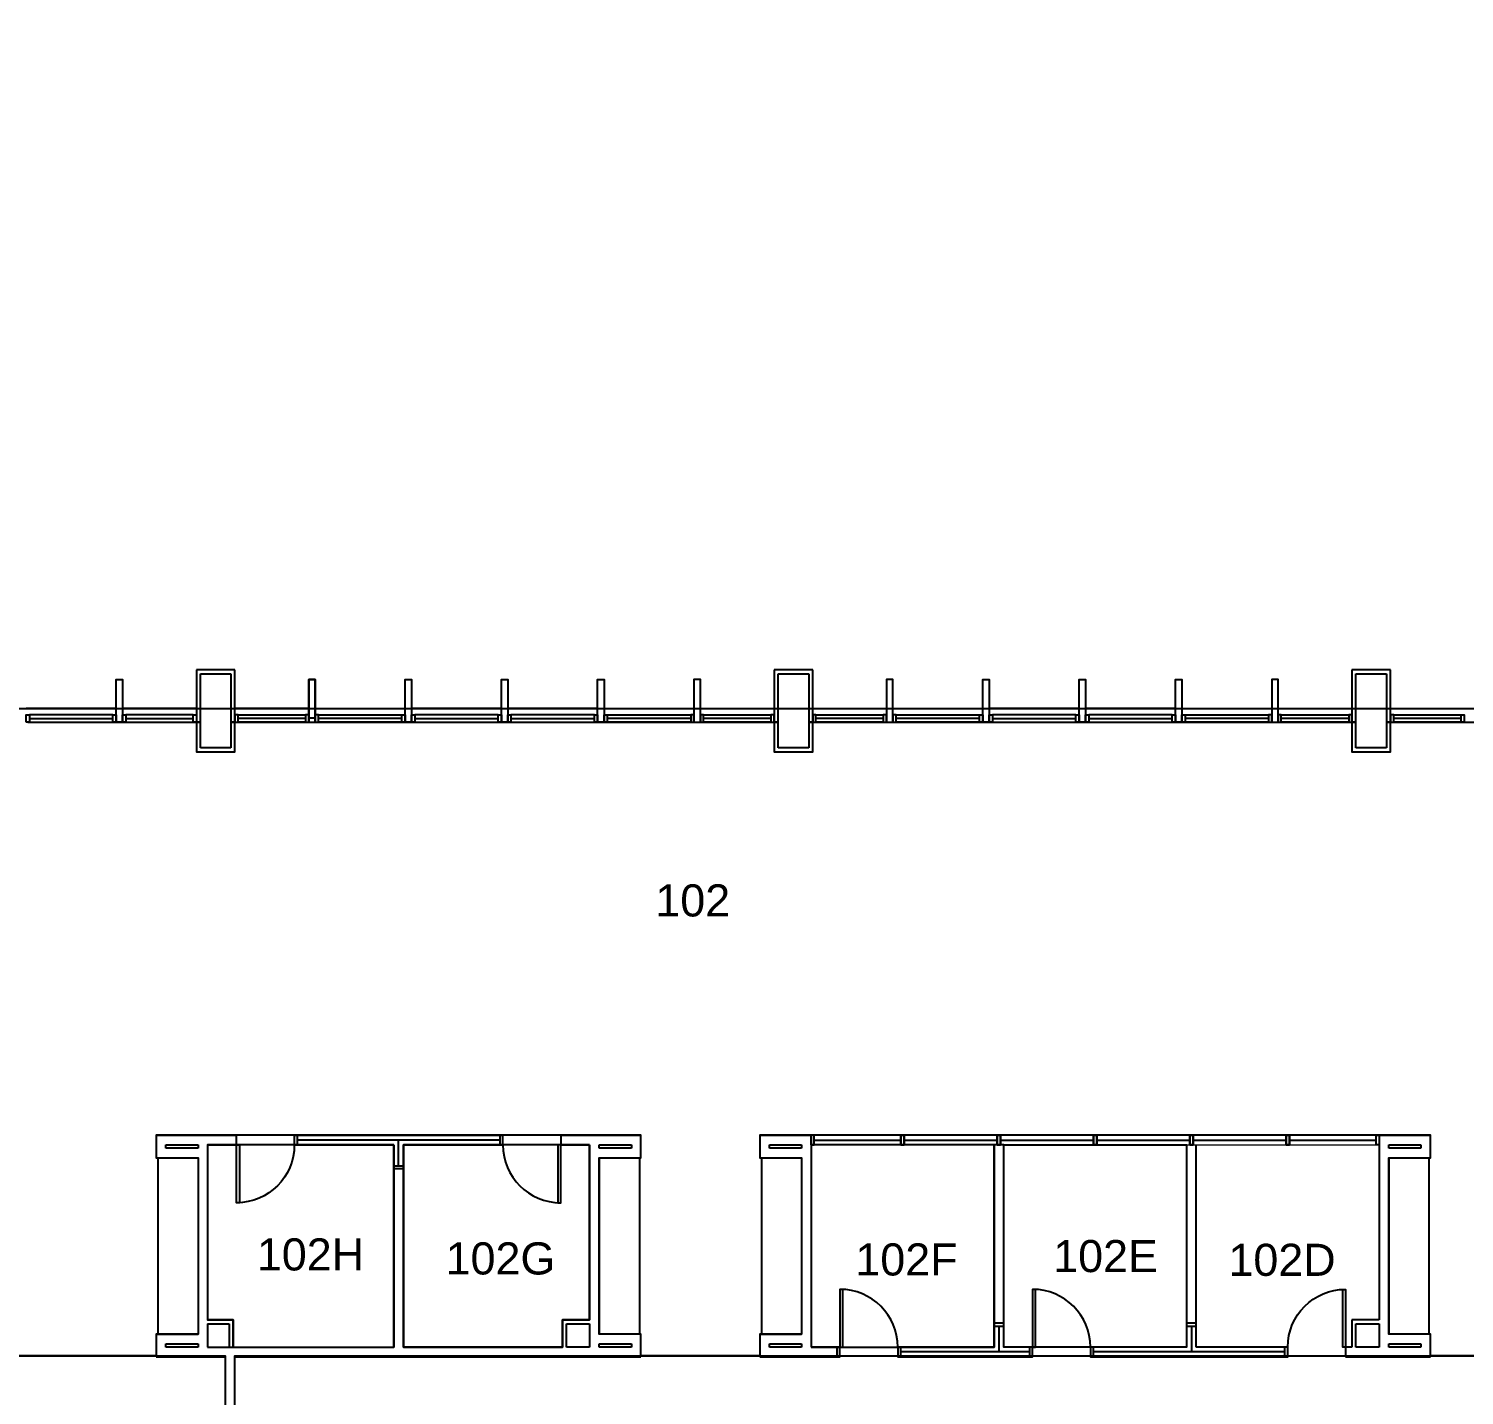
# Model space of a CAD drawing. Header units: inches. Extents: x -60 to 4824, y -1448 to 1233.
# Drawn here: x 955 to 1849, y 382 to 1233 of the extents above; entities that cross this region are included whole.
import ezdxf

# ---------------------------------------------------------------- set-up
doc = ezdxf.new("R2010")
doc.units = ezdxf.units.IN
doc.header["$LTSCALE"] = 96
doc.header["$MEASUREMENT"] = 0
doc.layers.add('A-Anno-Note', color=3, linetype='Continuous', lineweight=25)
doc.layers.add('A-FLOR-CASE', color=3, linetype='Continuous', lineweight=25)
for name, color, linetype in [('A-DOOR', 4, 'Continuous'), ('A-GLAZ', 3, 'Continuous'), ('A-WALL', 5, 'Continuous'), ('A-WALL-JAMB', 6, 'Continuous'), ('POLYGONS', 1, 'Continuous')]:
    doc.layers.add(name, color=color, linetype=linetype)
doc.styles.get("Standard").update_dxf_attribs({"font": 'arial.ttf'})

# ---------------------------------------------------------------- blocks, each defined once
blk = doc.blocks.new('*U124')
at = {"linetype": 'ByBlock', "lineweight": -2}
for p, q in [((0, 0), (0, -2.5)), ((14.5, 0), (0, 0)), ((0, -2.5), (17, -2.5))]:
    blk.add_line(p, q, dxfattribs=at)
at = {"lineweight": -2}
for p, q in [((0, 0), (0, -2.5)), ((14.5, 0), (0, 0)), ((0, -2.5), (17, -2.5))]:
    blk.add_line(p, q, dxfattribs=at)
blk = doc.blocks.new('*U125')
at = {"linetype": 'ByBlock', "lineweight": -2}
for p, q in [((19, 1.25), (3, 1.25)), ((3, -1.25), (16.5, -1.25))]:
    blk.add_line(p, q, dxfattribs=at)
at = {"lineweight": -2}
for p, q in [((19, 1.25), (3, 1.25)), ((3, -1.25), (16.5, -1.25))]:
    blk.add_line(p, q, dxfattribs=at)
blk = doc.blocks.new('*U127')
at = {"linetype": 'ByBlock', "lineweight": -2}
for p, q in [((14.33, 1.25), (-2.5, 1.25)), ((0, -1.25), (14.33, -1.25))]:
    blk.add_line(p, q, dxfattribs=at)
at = {"lineweight": -2}
for p, q in [((14.33, 1.25), (-2.5, 1.25)), ((0, -1.25), (14.33, -1.25))]:
    blk.add_line(p, q, dxfattribs=at)
blk = doc.blocks.new('*U128')
at = {"linetype": 'ByBlock', "lineweight": -2}
for p, q in [((15.75, 0), (1.25, 0)), ((-1.25, -2.5), (15.75, -2.5))]:
    blk.add_line(p, q, dxfattribs=at)
at = {"lineweight": -2}
for p, q in [((15.75, 0), (1.25, 0)), ((-1.25, -2.5), (15.75, -2.5))]:
    blk.add_line(p, q, dxfattribs=at)
blk = doc.blocks.new('*U129')
at = {"linetype": 'ByBlock', "lineweight": -2}
for p, q in [((14.5, 1.25), (-2.5, 1.25)), ((0, -1.25), (14.5, -1.25))]:
    blk.add_line(p, q, dxfattribs=at)
at = {"lineweight": -2}
for p, q in [((14.5, 1.25), (-2.5, 1.25)), ((0, -1.25), (14.5, -1.25))]:
    blk.add_line(p, q, dxfattribs=at)
blk = doc.blocks.new('*U130')
at = {"linetype": 'ByBlock', "lineweight": -2}
for p, q in [((15.75, 0), (1.25, 0)), ((-1.25, -2.5), (15.75, -2.5))]:
    blk.add_line(p, q, dxfattribs=at)
at = {"lineweight": -2}
for p, q in [((15.75, 0), (1.25, 0)), ((-1.25, -2.5), (15.75, -2.5))]:
    blk.add_line(p, q, dxfattribs=at)
blk = doc.blocks.new('*U420')
at = {"linetype": 'ByBlock', "lineweight": -2}
for p, q in [((17.25, 0), (-1.25, 0)), ((17.25, -2.5), (17.25, 0)), ((1.25, -2.5), (17.25, -2.5))]:
    blk.add_line(p, q, dxfattribs=at)
at = {"lineweight": -2}
for p, q in [((17.25, 0), (-1.25, 0)), ((17.25, -2.5), (17.25, 0)), ((1.25, -2.5), (17.25, -2.5))]:
    blk.add_line(p, q, dxfattribs=at)
blk = doc.blocks.new('*U421')
at = {"linetype": 'ByBlock', "lineweight": -2}
for p, q in [((0, 0), (0, -2.5)), ((32.5, 0), (0, 0)), ((0, -2.5), (30, -2.5))]:
    blk.add_line(p, q, dxfattribs=at)
at = {"lineweight": -2}
for p, q in [((0, 0), (0, -2.5)), ((32.5, 0), (0, 0)), ((0, -2.5), (30, -2.5))]:
    blk.add_line(p, q, dxfattribs=at)
blk = doc.blocks.new('*U422')
at = {"linetype": 'ByBlock', "lineweight": -2}
for p, q in [((17.25, 0), (1.25, 0)), ((17.25, -2.5), (17.25, 0)), ((-1.25, -2.5), (17.25, -2.5))]:
    blk.add_line(p, q, dxfattribs=at)
at = {"lineweight": -2}
for p, q in [((17.25, 0), (1.25, 0)), ((17.25, -2.5), (17.25, 0)), ((-1.25, -2.5), (17.25, -2.5))]:
    blk.add_line(p, q, dxfattribs=at)
blk = doc.blocks.new('*U423')
at = {"linetype": 'ByBlock', "lineweight": -2}
for p, q in [((0, 0), (0, -2.5)), ((30, 0), (0, 0)), ((0, -2.5), (32.5, -2.5))]:
    blk.add_line(p, q, dxfattribs=at)
at = {"lineweight": -2}
for p, q in [((0, 0), (0, -2.5)), ((30, 0), (0, 0)), ((0, -2.5), (32.5, -2.5))]:
    blk.add_line(p, q, dxfattribs=at)
blk = doc.blocks.new('*U424')
at = {"linetype": 'ByBlock', "lineweight": -2}
for p, q in [((21.5, 1.25), (-2.5, 1.25)), ((0, -1.25), (19, -1.25))]:
    blk.add_line(p, q, dxfattribs=at)
at = {"lineweight": -2}
for p, q in [((21.5, 1.25), (-2.5, 1.25)), ((0, -1.25), (19, -1.25))]:
    blk.add_line(p, q, dxfattribs=at)
blk = doc.blocks.new('*U425')
at = {"linetype": 'ByBlock', "lineweight": -2}
for p, q in [((19, 1.25), (0, 1.25)), ((-2.5, -1.25), (21.5, -1.25))]:
    blk.add_line(p, q, dxfattribs=at)
at = {"lineweight": -2}
for p, q in [((19, 1.25), (0, 1.25)), ((-2.5, -1.25), (21.5, -1.25))]:
    blk.add_line(p, q, dxfattribs=at)
blk = doc.blocks.new('*U426')
at = {"linetype": 'ByBlock', "lineweight": -2}
for p, q in [((17.25, 0), (-1.25, 0)), ((17.25, -2.5), (17.25, 0)), ((1.25, -2.5), (17.25, -2.5))]:
    blk.add_line(p, q, dxfattribs=at)
at = {"lineweight": -2}
for p, q in [((17.25, 0), (-1.25, 0)), ((17.25, -2.5), (17.25, 0)), ((1.25, -2.5), (17.25, -2.5))]:
    blk.add_line(p, q, dxfattribs=at)
blk = doc.blocks.new('*U427')
at = {"linetype": 'ByBlock', "lineweight": -2}
for p, q in [((0, 0), (0, -2.5)), ((32.5, 0), (0, 0)), ((0, -2.5), (30, -2.5))]:
    blk.add_line(p, q, dxfattribs=at)
at = {"lineweight": -2}
for p, q in [((0, 0), (0, -2.5)), ((32.5, 0), (0, 0)), ((0, -2.5), (30, -2.5))]:
    blk.add_line(p, q, dxfattribs=at)
blk = doc.blocks.new('*U428')
at = {"linetype": 'ByBlock', "lineweight": -2}
for p, q in [((17.25, 0), (1.25, 0)), ((17.25, -2.5), (17.25, 0)), ((-1.25, -2.5), (17.25, -2.5))]:
    blk.add_line(p, q, dxfattribs=at)
at = {"lineweight": -2}
for p, q in [((17.25, 0), (1.25, 0)), ((17.25, -2.5), (17.25, 0)), ((-1.25, -2.5), (17.25, -2.5))]:
    blk.add_line(p, q, dxfattribs=at)
blk = doc.blocks.new('*U429')
at = {"linetype": 'ByBlock', "lineweight": -2}
for p, q in [((0, 0), (0, -2.5)), ((30, 0), (0, 0)), ((0, -2.5), (32.5, -2.5))]:
    blk.add_line(p, q, dxfattribs=at)
at = {"lineweight": -2}
for p, q in [((0, 0), (0, -2.5)), ((30, 0), (0, 0)), ((0, -2.5), (32.5, -2.5))]:
    blk.add_line(p, q, dxfattribs=at)
blk = doc.blocks.new('*U430')
at = {"linetype": 'ByBlock', "lineweight": -2}
for p, q in [((21.5, 1.25), (-2.5, 1.25)), ((0, -1.25), (19, -1.25))]:
    blk.add_line(p, q, dxfattribs=at)
at = {"lineweight": -2}
for p, q in [((21.5, 1.25), (-2.5, 1.25)), ((0, -1.25), (19, -1.25))]:
    blk.add_line(p, q, dxfattribs=at)
blk = doc.blocks.new('*U431')
at = {"linetype": 'ByBlock', "lineweight": -2}
for p, q in [((19, 1.25), (0, 1.25)), ((-2.5, -1.25), (21.5, -1.25))]:
    blk.add_line(p, q, dxfattribs=at)
at = {"lineweight": -2}
for p, q in [((19, 1.25), (0, 1.25)), ((-2.5, -1.25), (21.5, -1.25))]:
    blk.add_line(p, q, dxfattribs=at)
blk = doc.blocks.new('*U432')
at = {"linetype": 'ByBlock', "lineweight": -2}
for p, q in [((17.25, 0), (-1.25, 0)), ((17.25, -2.5), (17.25, 0)), ((1.25, -2.5), (17.25, -2.5))]:
    blk.add_line(p, q, dxfattribs=at)
at = {"lineweight": -2}
for p, q in [((17.25, 0), (-1.25, 0)), ((17.25, -2.5), (17.25, 0)), ((1.25, -2.5), (17.25, -2.5))]:
    blk.add_line(p, q, dxfattribs=at)
blk = doc.blocks.new('*U433')
at = {"linetype": 'ByBlock', "lineweight": -2}
for p, q in [((0, 0), (0, -2.5)), ((32.5, 0), (0, 0)), ((0, -2.5), (30, -2.5))]:
    blk.add_line(p, q, dxfattribs=at)
at = {"lineweight": -2}
for p, q in [((0, 0), (0, -2.5)), ((32.5, 0), (0, 0)), ((0, -2.5), (30, -2.5))]:
    blk.add_line(p, q, dxfattribs=at)
blk = doc.blocks.new('*U434')
at = {"linetype": 'ByBlock', "lineweight": -2}
for p, q in [((17.25, 0), (1.25, 0)), ((17.25, -2.5), (17.25, 0)), ((-1.25, -2.5), (17.25, -2.5))]:
    blk.add_line(p, q, dxfattribs=at)
at = {"lineweight": -2}
for p, q in [((17.25, 0), (1.25, 0)), ((17.25, -2.5), (17.25, 0)), ((-1.25, -2.5), (17.25, -2.5))]:
    blk.add_line(p, q, dxfattribs=at)
blk = doc.blocks.new('*U435')
at = {"linetype": 'ByBlock', "lineweight": -2}
for p, q in [((0, 0), (0, -2.5)), ((30, 0), (0, 0)), ((0, -2.5), (32.5, -2.5))]:
    blk.add_line(p, q, dxfattribs=at)
at = {"lineweight": -2}
for p, q in [((0, 0), (0, -2.5)), ((30, 0), (0, 0)), ((0, -2.5), (32.5, -2.5))]:
    blk.add_line(p, q, dxfattribs=at)
blk = doc.blocks.new('*U436')
at = {"linetype": 'ByBlock', "lineweight": -2}
for p, q in [((21.5, 1.25), (-2.5, 1.25)), ((0, -1.25), (19, -1.25))]:
    blk.add_line(p, q, dxfattribs=at)
at = {"lineweight": -2}
for p, q in [((21.5, 1.25), (-2.5, 1.25)), ((0, -1.25), (19, -1.25))]:
    blk.add_line(p, q, dxfattribs=at)
blk = doc.blocks.new('*U437')
at = {"linetype": 'ByBlock', "lineweight": -2}
for p, q in [((19, 1.25), (0, 1.25)), ((-2.5, -1.25), (21.5, -1.25))]:
    blk.add_line(p, q, dxfattribs=at)
at = {"lineweight": -2}
for p, q in [((19, 1.25), (0, 1.25)), ((-2.5, -1.25), (21.5, -1.25))]:
    blk.add_line(p, q, dxfattribs=at)
blk = doc.blocks.new('*U188')
at = {"linetype": 'ByBlock', "lineweight": -2}
for p, q in [((23, 3), (3, 3)), ((47, 3), (29, 3)), ((47, -3), (47, 3)), ((83, 3), (83, -3)), ((143, 3), (83, 3)), ((167, 3), (149, 3)), ((167, -3), (167, 3)), ((203, 3), (203, -3)), ((263, 3), (203, 3)), ((326, 3), (269, 3)), ((326, -3), (326, 3)), ((362, 3), (362, -3)), ((366, 3), (362, 3)), ((383, 3), (368.5, 3)), ((409, 3), (389, 3)), ((-3, -3), (47, -3)), ((83, -3), (167, -3)), ((203, -3), (326, -3)), ((362, -3), (386, -3)), ((386, -3), (415, -3))]:
    blk.add_line(p, q, dxfattribs=at)
at = {"lineweight": -2}
for p, q in [((23, 3), (3, 3)), ((47, 3), (29, 3)), ((47, -3), (47, 3)), ((83, 3), (83, -3)), ((143, 3), (83, 3)), ((167, 3), (149, 3)), ((167, -3), (167, 3)), ((203, 3), (203, -3)), ((263, 3), (203, 3)), ((326, 3), (269, 3)), ((326, -3), (326, 3)), ((362, 3), (362, -3)), ((366, 3), (362, 3)), ((383, 3), (368.5, 3)), ((409, 3), (389, 3)), ((-3, -3), (47, -3)), ((83, -3), (167, -3)), ((203, -3), (326, -3)), ((362, -3), (386, -3)), ((386, -3), (415, -3))]:
    blk.add_line(p, q, dxfattribs=at)
blk = doc.blocks.new('*U189')
at = {"linetype": 'ByBlock', "lineweight": -2}
for p, q in [((-3, 3), (29, 3)), ((29, -3), (29, 3)), ((383, 3), (383, -3)), ((383, 3), (415, 3)), ((3, -3), (23, -3)), ((389, -3), (409, -3))]:
    blk.add_line(p, q, dxfattribs=at)
at = {"lineweight": -2}
for p, q in [((-3, 3), (29, 3)), ((29, -3), (29, 3)), ((383, 3), (383, -3)), ((383, 3), (415, 3)), ((3, -3), (23, -3)), ((389, -3), (409, -3))]:
    blk.add_line(p, q, dxfattribs=at)
blk = doc.blocks.new('*U190')
at = {"linetype": 'ByBlock', "lineweight": -2}
for p, q in [((3, 3), (129, 3)), ((3, -3), (5, -3)), ((11, -3), (121, -3)), ((127, -3), (129, -3))]:
    blk.add_line(p, q, dxfattribs=at)
at = {"lineweight": -2}
for p, q in [((3, 3), (129, 3)), ((3, -3), (5, -3)), ((11, -3), (121, -3)), ((127, -3), (129, -3))]:
    blk.add_line(p, q, dxfattribs=at)
blk = doc.blocks.new('*U191')
at = {"linetype": 'ByBlock', "lineweight": -2}
for p, q in [((0, 3), (0, -3)), ((126, 3), (0, 3)), ((0, -3), (126, -3))]:
    blk.add_line(p, q, dxfattribs=at)
at = {"lineweight": -2}
for p, q in [((0, 3), (0, -3)), ((126, 3), (0, 3)), ((0, -3), (126, -3))]:
    blk.add_line(p, q, dxfattribs=at)
blk = doc.blocks.new('*U192')
at = {"linetype": 'ByBlock', "lineweight": -2}
for p, q in [((129, 3), (3, 3)), ((3, -3), (129, -3))]:
    blk.add_line(p, q, dxfattribs=at)
at = {"lineweight": -2}
for p, q in [((129, 3), (3, 3)), ((3, -3), (129, -3))]:
    blk.add_line(p, q, dxfattribs=at)
blk = doc.blocks.new('*U193')
at = {"linetype": 'ByBlock', "lineweight": -2}
for p, q in [((5, 3), (3, 3)), ((11, 3), (121, 3)), ((129, 3), (127, 3)), ((3, -3), (112, -3)), ((114.5, -3), (129, -3))]:
    blk.add_line(p, q, dxfattribs=at)
at = {"lineweight": -2}
for p, q in [((5, 3), (3, 3)), ((11, 3), (121, 3)), ((129, 3), (127, 3)), ((3, -3), (112, -3)), ((114.5, -3), (129, -3))]:
    blk.add_line(p, q, dxfattribs=at)
blk = doc.blocks.new('*U198')
at = {"linetype": 'ByBlock', "lineweight": -2}
for p, q in [((23, 3), (3, 3)), ((29, 3), (145, 3)), ((250.17, 3), (151, 3)), ((267, 3), (252.67, 3)), ((293, 3), (273, 3)), ((-3, -3), (40, -3)), ((46, -3), (252.67, -3)), ((252.67, -3), (299, -3))]:
    blk.add_line(p, q, dxfattribs=at)
at = {"lineweight": -2}
for p, q in [((23, 3), (3, 3)), ((29, 3), (145, 3)), ((250.17, 3), (151, 3)), ((267, 3), (252.67, 3)), ((293, 3), (273, 3)), ((-3, -3), (40, -3)), ((46, -3), (252.67, -3)), ((252.67, -3), (299, -3))]:
    blk.add_line(p, q, dxfattribs=at)
blk = doc.blocks.new('*U199')
at = {"linetype": 'ByBlock', "lineweight": -2}
for p, q in [((-3, 3), (47, 3)), ((47, -3), (47, 3)), ((83, 3), (213, 3)), ((83, 3), (83, -3)), ((213, -3), (213, 3)), ((249, 3), (249, -3)), ((249, 3), (299, 3)), ((3, -3), (23, -3)), ((29, -3), (47, -3)), ((83, -3), (145, -3)), ((151, -3), (213, -3)), ((249, -3), (267, -3)), ((273, -3), (293, -3))]:
    blk.add_line(p, q, dxfattribs=at)
at = {"lineweight": -2}
for p, q in [((-3, 3), (47, 3)), ((47, -3), (47, 3)), ((83, 3), (213, 3)), ((83, 3), (83, -3)), ((213, -3), (213, 3)), ((249, 3), (249, -3)), ((249, 3), (299, 3)), ((3, -3), (23, -3)), ((29, -3), (47, -3)), ((83, -3), (145, -3)), ((151, -3), (213, -3)), ((249, -3), (267, -3)), ((273, -3), (293, -3))]:
    blk.add_line(p, q, dxfattribs=at)
blk = doc.blocks.new('*U200')
at = {"linetype": 'ByBlock', "lineweight": -2}
for p, q in [((298, 3), (3, 3)), ((298, -3), (298, 3)), ((3, -3), (298, -3))]:
    blk.add_line(p, q, dxfattribs=at)
at = {"lineweight": -2}
for p, q in [((298, 3), (3, 3)), ((298, -3), (298, 3)), ((3, -3), (298, -3))]:
    blk.add_line(p, q, dxfattribs=at)
blk = doc.blocks.new('*U201')
at = {"linetype": 'ByBlock', "lineweight": -2}
for p, q in [((129, 3), (3, 3)), ((3, -3), (129, -3))]:
    blk.add_line(p, q, dxfattribs=at)
at = {"lineweight": -2}
for p, q in [((129, 3), (3, 3)), ((3, -3), (129, -3))]:
    blk.add_line(p, q, dxfattribs=at)
blk = doc.blocks.new('*U202')
at = {"linetype": 'ByBlock', "lineweight": -2}
for p, q in [((5, 3), (3, 3)), ((11, 3), (121, 3)), ((129, 3), (127, 3)), ((3, -3), (112, -3)), ((114.5, -3), (129, -3))]:
    blk.add_line(p, q, dxfattribs=at)
at = {"lineweight": -2}
for p, q in [((5, 3), (3, 3)), ((11, 3), (121, 3)), ((129, 3), (127, 3)), ((3, -3), (112, -3)), ((114.5, -3), (129, -3))]:
    blk.add_line(p, q, dxfattribs=at)
blk = doc.blocks.new('*U203')
at = {"linetype": 'ByBlock', "lineweight": -2}
for p, q in [((3, 3), (112, 3)), ((114.5, 3), (129, 3)), ((3, -3), (5, -3)), ((11, -3), (121, -3)), ((127, -3), (129, -3))]:
    blk.add_line(p, q, dxfattribs=at)
at = {"lineweight": -2}
for p, q in [((3, 3), (112, 3)), ((114.5, 3), (129, 3)), ((3, -3), (5, -3)), ((11, -3), (121, -3)), ((127, -3), (129, -3))]:
    blk.add_line(p, q, dxfattribs=at)
blk = doc.blocks.new('*U204')
at = {"linetype": 'ByBlock', "lineweight": -2}
for p, q in [((0, 3), (0, -3)), ((0, 3), (26, 3)), ((0, -3), (0, -3)), ((6, -3), (26, -3))]:
    blk.add_line(p, q, dxfattribs=at)
at = {"lineweight": -2}
for p, q in [((0, 3), (0, -3)), ((0, 3), (26, 3)), ((0, -3), (0, -3)), ((6, -3), (26, -3))]:
    blk.add_line(p, q, dxfattribs=at)
blk = doc.blocks.new('*U205')
at = {"linetype": 'ByBlock', "lineweight": -2}
for p, q in [((0, 3), (0, -3)), ((0, 3), (0, 3)), ((26, 3), (6, 3)), ((0, -3), (26, -3))]:
    blk.add_line(p, q, dxfattribs=at)
at = {"lineweight": -2}
for p, q in [((0, 3), (0, -3)), ((0, 3), (0, 3)), ((26, 3), (6, 3)), ((0, -3), (26, -3))]:
    blk.add_line(p, q, dxfattribs=at)
blk = doc.blocks.new('*U206')
at = {"linetype": 'ByBlock', "lineweight": -2}
for p, q in [((5, 3), (3, 3)), ((-3, -3), (5, -3))]:
    blk.add_line(p, q, dxfattribs=at)
at = {"lineweight": -2}
for p, q in [((5, 3), (3, 3)), ((-3, -3), (5, -3))]:
    blk.add_line(p, q, dxfattribs=at)
blk = doc.blocks.new('*U207')
at = {"linetype": 'ByBlock', "lineweight": -2}
for p, q in [((5, 3), (3, 3)), ((3, -3), (11, -3))]:
    blk.add_line(p, q, dxfattribs=at)
at = {"lineweight": -2}
for p, q in [((5, 3), (3, 3)), ((3, -3), (11, -3))]:
    blk.add_line(p, q, dxfattribs=at)
blk = doc.blocks.new('*U208')
at = {"linetype": 'ByBlock', "lineweight": -2}
for p, q in [((0, 3), (0, -3)), ((0, 3), (26, 3)), ((0, -3), (0, -3)), ((6, -3), (26, -3))]:
    blk.add_line(p, q, dxfattribs=at)
at = {"lineweight": -2}
for p, q in [((0, 3), (0, -3)), ((0, 3), (26, 3)), ((0, -3), (0, -3)), ((6, -3), (26, -3))]:
    blk.add_line(p, q, dxfattribs=at)
blk = doc.blocks.new('*U209')
at = {"linetype": 'ByBlock', "lineweight": -2}
for p, q in [((0, 3), (0, -3)), ((0, 3), (0, 3)), ((26, 3), (6, 3)), ((0, -3), (26, -3))]:
    blk.add_line(p, q, dxfattribs=at)
at = {"lineweight": -2}
for p, q in [((0, 3), (0, -3)), ((0, 3), (0, 3)), ((26, 3), (6, 3)), ((0, -3), (26, -3))]:
    blk.add_line(p, q, dxfattribs=at)
blk = doc.blocks.new('*U210')
at = {"linetype": 'ByBlock', "lineweight": -2}
for p, q in [((5, 3), (3, 3)), ((-3, -3), (5, -3))]:
    blk.add_line(p, q, dxfattribs=at)
at = {"lineweight": -2}
for p, q in [((5, 3), (3, 3)), ((-3, -3), (5, -3))]:
    blk.add_line(p, q, dxfattribs=at)
blk = doc.blocks.new('*U211')
at = {"linetype": 'ByBlock', "lineweight": -2}
for p, q in [((5, 3), (3, 3)), ((3, -3), (11, -3))]:
    blk.add_line(p, q, dxfattribs=at)
at = {"lineweight": -2}
for p, q in [((5, 3), (3, 3)), ((3, -3), (11, -3))]:
    blk.add_line(p, q, dxfattribs=at)
blk = doc.blocks.new('*U212')
at = {"linetype": 'ByBlock', "lineweight": -2}
for p, q in [((29, 3), (3, 3)), ((3, -3), (23, -3))]:
    blk.add_line(p, q, dxfattribs=at)
at = {"lineweight": -2}
for p, q in [((29, 3), (3, 3)), ((3, -3), (23, -3))]:
    blk.add_line(p, q, dxfattribs=at)
blk = doc.blocks.new('*U213')
at = {"linetype": 'ByBlock', "lineweight": -2}
for p, q in [((23, 3), (3, 3)), ((3, -3), (29, -3))]:
    blk.add_line(p, q, dxfattribs=at)
at = {"lineweight": -2}
for p, q in [((23, 3), (3, 3)), ((3, -3), (29, -3))]:
    blk.add_line(p, q, dxfattribs=at)
blk = doc.blocks.new('*U214')
at = {"linetype": 'ByBlock', "lineweight": -2}
for p, q in [((5, 3), (3, 3)), ((-3, -3), (11, -3))]:
    blk.add_line(p, q, dxfattribs=at)
at = {"lineweight": -2}
for p, q in [((5, 3), (3, 3)), ((-3, -3), (11, -3))]:
    blk.add_line(p, q, dxfattribs=at)
blk = doc.blocks.new('*U215')
at = {"linetype": 'ByBlock', "lineweight": -2}
for p, q in [((5, 3), (3, 3)), ((-3, -3), (11, -3))]:
    blk.add_line(p, q, dxfattribs=at)
at = {"lineweight": -2}
for p, q in [((5, 3), (3, 3)), ((-3, -3), (11, -3))]:
    blk.add_line(p, q, dxfattribs=at)
blk = doc.blocks.new('*U139')
at = {"linetype": 'ByBlock', "lineweight": -2}
for p, q in [((29, 3), (3, 3)), ((3, -3), (23, -3))]:
    blk.add_line(p, q, dxfattribs=at)
at = {"lineweight": -2}
for p, q in [((29, 3), (3, 3)), ((3, -3), (23, -3))]:
    blk.add_line(p, q, dxfattribs=at)
blk = doc.blocks.new('*U140')
at = {"linetype": 'ByBlock', "lineweight": -2}
for p, q in [((23, 3), (3, 3)), ((3, -3), (29, -3))]:
    blk.add_line(p, q, dxfattribs=at)
at = {"lineweight": -2}
for p, q in [((23, 3), (3, 3)), ((3, -3), (29, -3))]:
    blk.add_line(p, q, dxfattribs=at)
blk = doc.blocks.new('*U141')
at = {"linetype": 'ByBlock', "lineweight": -2}
for p, q in [((5, 3), (3, 3)), ((-3, -3), (11, -3))]:
    blk.add_line(p, q, dxfattribs=at)
at = {"lineweight": -2}
for p, q in [((5, 3), (3, 3)), ((-3, -3), (11, -3))]:
    blk.add_line(p, q, dxfattribs=at)
blk = doc.blocks.new('*U142')
at = {"linetype": 'ByBlock', "lineweight": -2}
for p, q in [((5, 3), (3, 3)), ((-3, -3), (11, -3))]:
    blk.add_line(p, q, dxfattribs=at)
at = {"lineweight": -2}
for p, q in [((5, 3), (3, 3)), ((-3, -3), (11, -3))]:
    blk.add_line(p, q, dxfattribs=at)

msp = doc.modelspace()

# ---------------------------------------------------------------- linework, layer by layer
at = {"layer": 'A-DOOR', "linetype": 'ByBlock', "lineweight": -2}
for points in [[(1084, 538), (1085.75, 538), (1085.75, 502), (1084, 502)], [(1286, 538), (1284.25, 538), (1284.25, 502), (1286, 502)], [(1460, 412), (1461.75, 412), (1461.75, 448), (1460, 448)], [(1580, 412), (1581.75, 412), (1581.75, 448), (1580, 448)], [(1775, 412), (1773.25, 412), (1773.25, 448), (1775, 448)]]:
    msp.add_lwpolyline(points, close=True, dxfattribs=at)
at = {"layer": 'A-DOOR', "linetype": 'ByBlock', "lineweight": -2, "extrusion": (0, 0, -1)}
for centre, start, end in [((-1084, 538), 180, 270), ((-1775, 412), 0, 90)]:
    msp.add_arc(centre, 36, start, end, dxfattribs=at)
at = {"layer": 'A-DOOR', "linetype": 'ByBlock', "lineweight": -2}
for centre, start, end in [((1286, 538), 180, 270), ((1460, 412), 0, 90), ((1580, 412), 0, 90)]:
    msp.add_arc(centre, 36, start, end, dxfattribs=at)
at = {"layer": 'A-FLOR-CASE'}
for p, q in [((1035, 530), (1035, 420)), ((1335, 530), (1335, 420)), ((1411, 530), (1411, 420)), ((1827, 530), (1827, 420))]:
    msp.add_line(p, q, dxfattribs=at)
at = {"layer": 'A-GLAZ'}
for p, q in [((1009.01, 810), (953.01, 810)), ((1007.01, 806), (955.01, 806)), ((1059, 810), (1013.01, 810)), ((1057, 806), (1015.01, 806)), ((1129, 810), (1083, 810)), ((1085, 806), (1127, 806)), ((1133, 810), (1189, 810)), ((1135, 806), (1187, 806)), ((1249, 810), (1193, 810)), ((1247, 806), (1195, 806)), ((1309, 810), (1253, 810)), ((1307, 806), (1255, 806)), ((1313, 810), (1369, 810)), ((1315, 806), (1367, 806)), ((1373, 810), (1419, 810)), ((1375, 806), (1417, 806)), ((1443, 810), (1489, 810)), ((1445, 806), (1487, 806)), ((1493, 810), (1549, 810)), ((1495, 806), (1547, 806)), ((1609, 810), (1553, 810)), ((1607, 806), (1555, 806)), ((1669, 810), (1613, 810)), ((1667, 806), (1615, 806)), ((1673, 810), (1729, 810)), ((1675, 806), (1727, 806)), ((1733, 810), (1779, 810)), ((1735, 806), (1777, 806)), ((1803, 810), (1849, 810)), ((1805, 806), (1847, 806)), ((955.01, 803.75), (1007.01, 803.75)), ((955.01, 801.5), (1007.01, 801.5)), ((1015.01, 803.75), (1057, 803.75)), ((1015.01, 801.5), (1057, 801.5)), ((1127, 803.75), (1085, 803.75)), ((1127, 801.5), (1085, 801.5)), ((1187, 803.75), (1135, 803.75)), ((1187, 801.5), (1135, 801.5)), ((1195, 803.75), (1247, 803.75)), ((1195, 801.5), (1247, 801.5)), ((1255, 803.75), (1307, 803.75)), ((1255, 801.5), (1307, 801.5)), ((1367, 803.75), (1315, 803.75)), ((1367, 801.5), (1315, 801.5)), ((1417, 803.75), (1375, 803.75)), ((1417, 801.5), (1375, 801.5)), ((1487, 803.75), (1445, 803.75)), ((1487, 801.5), (1445, 801.5)), ((1547, 803.75), (1495, 803.75)), ((1547, 801.5), (1495, 801.5)), ((1555, 803.75), (1607, 803.75)), ((1555, 801.5), (1607, 801.5)), ((1615, 803.75), (1667, 803.75)), ((1615, 801.5), (1667, 801.5)), ((1727, 803.75), (1675, 803.75)), ((1727, 801.5), (1675, 801.5)), ((1777, 803.75), (1735, 803.75)), ((1777, 801.5), (1735, 801.5)), ((1847, 803.75), (1805, 803.75)), ((1847, 801.5), (1805, 801.5)), ((1248, 541), (1122, 541)), ((1185, 525), (1185, 541)), ((1559, 425), (1559, 409)), ((1679, 425), (1679, 409)), ((1578, 409), (1498, 409)), ((1737, 409), (1618, 409))]:
    msp.add_line(p, q, dxfattribs=at)
at = {"layer": 'A-GLAZ', "linetype": 'ByBlock', "lineweight": 18}
for p, q in [((1442, 544), (1500, 544)), ((1442, 538), (1500, 538)), ((1498, 544), (1560, 544)), ((1498, 538), (1560, 538)), ((1558, 544), (1620, 544)), ((1558, 538), (1620, 538)), ((1618, 544), (1680, 544)), ((1618, 538), (1680, 538)), ((1678, 544), (1740, 544)), ((1678, 538), (1740, 538)), ((1738, 544), (1796, 544)), ((1738, 538), (1796, 538))]:
    msp.add_line(p, q, dxfattribs=at)
at = {"layer": 'A-GLAZ', "linetype": 'ByBlock', "lineweight": -2}
for p, q in [((1444, 541), (1498, 541)), ((1500, 541), (1558, 541)), ((1560, 541), (1618, 541)), ((1620, 541), (1678, 541)), ((1680, 541), (1738, 541)), ((1740, 541), (1794, 541))]:
    msp.add_line(p, q, dxfattribs=at)
at = {"layer": 'A-WALL-JAMB'}
for points in [[(1013.01, 801.5), (1009.01, 801.5), (1009.01, 828), (1013.01, 828)], [(1133, 804), (1129, 804), (1129, 828), (1133, 828)], [(1129, 801.5), (1133, 801.5), (1133, 828), (1129, 828)], [(1193, 801.5), (1189, 801.5), (1189, 828), (1193, 828)], [(1253, 801.5), (1249, 801.5), (1249, 828), (1253, 828)], [(1313, 801.5), (1309, 801.5), (1309, 828), (1313, 828)], [(1369, 801.5), (1373, 801.5), (1373, 828), (1369, 828)], [(1489, 801.5), (1493, 801.5), (1493, 828), (1489, 828)], [(1553, 801.5), (1549, 801.5), (1549, 828), (1553, 828)], [(1613, 801.5), (1609, 801.5), (1609, 828), (1613, 828)], [(1673, 801.5), (1669, 801.5), (1669, 828), (1673, 828)], [(1729, 801.5), (1733, 801.5), (1733, 828), (1729, 828)], [(953.01, 801.5), (953.01, 806), (955.01, 806), (955.01, 801.5)], [(1007.01, 801.5), (1007.01, 806), (1009.01, 806), (1009.01, 801.5)], [(1013.01, 801.5), (1013.01, 806), (1015.01, 806), (1015.01, 801.5)], [(1057, 801.5), (1057, 806), (1059, 806), (1059, 801.5)], [(1085, 801.5), (1085, 806), (1083, 806), (1083, 801.5)], [(1129, 801.5), (1129, 806), (1127, 806), (1127, 801.5)], [(1135, 801.5), (1135, 806), (1133, 806), (1133, 801.5)], [(1187, 801.5), (1187, 806), (1189, 806), (1189, 801.5)], [(1193, 801.5), (1193, 806), (1195, 806), (1195, 801.5)], [(1247, 801.5), (1247, 806), (1249, 806), (1249, 801.5)], [(1253, 801.5), (1253, 806), (1255, 806), (1255, 801.5)], [(1307, 801.5), (1307, 806), (1309, 806), (1309, 801.5)], [(1313, 801.5), (1313, 806), (1315, 806), (1315, 801.5)], [(1369, 801.5), (1369, 806), (1367, 806), (1367, 801.5)], [(1375, 801.5), (1375, 806), (1373, 806), (1373, 801.5)], [(1419, 801.5), (1419, 806), (1417, 806), (1417, 801.5)], [(1445, 801.5), (1445, 806), (1443, 806), (1443, 801.5)], [(1489, 801.5), (1489, 806), (1487, 806), (1487, 801.5)], [(1495, 801.5), (1495, 806), (1493, 806), (1493, 801.5)], [(1547, 801.5), (1547, 806), (1549, 806), (1549, 801.5)], [(1553, 801.5), (1553, 806), (1555, 806), (1555, 801.5)], [(1607, 801.5), (1607, 806), (1609, 806), (1609, 801.5)], [(1613, 801.5), (1613, 806), (1615, 806), (1615, 801.5)], [(1667, 801.5), (1667, 806), (1669, 806), (1669, 801.5)], [(1673, 801.5), (1673, 806), (1675, 806), (1675, 801.5)], [(1729, 801.5), (1729, 806), (1727, 806), (1727, 801.5)], [(1735, 801.5), (1735, 806), (1733, 806), (1733, 801.5)], [(1779, 801.5), (1779, 806), (1777, 806), (1777, 801.5)], [(1805, 801.5), (1805, 806), (1803, 806), (1803, 801.5)], [(1847, 801.5), (1847, 806), (1849, 806), (1849, 801.5)], [(1120, 544), (1120, 538), (1122, 538), (1122, 544)], [(1248, 544), (1248, 538), (1250, 538), (1250, 544)], [(1182, 525), (1188, 525), (1188, 523), (1182, 523)], [(1556, 425), (1562, 425), (1562, 427), (1556, 427)], [(1676, 425), (1682, 425), (1682, 427), (1676, 427)], [(1457.98, 412), (1457.98, 406), (1459.98, 406), (1459.98, 412)], [(1496, 412), (1496, 406), (1498, 406), (1498, 412)], [(1578, 412), (1578, 406), (1580, 406), (1580, 412)], [(1616, 412), (1616, 406), (1618, 406), (1618, 412)], [(1737, 412), (1737, 406), (1739, 406), (1739, 412)]]:
    msp.add_lwpolyline(points, close=True, dxfattribs=at)
at = {"layer": 'A-WALL-JAMB', "linetype": 'ByBlock', "lineweight": -2}
for points in [[(1444, 544), (1442, 544), (1442, 538), (1444, 538)], [(1500, 544), (1498, 544), (1498, 538), (1500, 538)], [(1498, 544), (1500, 544), (1500, 538), (1498, 538)], [(1558, 544), (1560, 544), (1560, 538), (1558, 538)], [(1560, 544), (1558, 544), (1558, 538), (1560, 538)], [(1618, 544), (1620, 544), (1620, 538), (1618, 538)], [(1620, 544), (1618, 544), (1618, 538), (1620, 538)], [(1678, 544), (1680, 544), (1680, 538), (1678, 538)], [(1680, 544), (1678, 544), (1678, 538), (1680, 538)], [(1738, 544), (1740, 544), (1740, 538), (1738, 538)], [(1740, 544), (1738, 544), (1738, 538), (1740, 538)], [(1794, 544), (1796, 544), (1796, 538), (1794, 538)]]:
    msp.add_lwpolyline(points, close=True, dxfattribs=at)
at = {"layer": 'POLYGONS'}
msp.add_lwpolyline([(742, 810), (2060, 810), (2060, 886), (2035.5, 886), (2035.5, 1233.5), (2234.25, 1233.5), (2234.25, 1209), (2290, 1209), (2290, 810), (3608, 810)], dxfattribs=at)
at = {"layer": 'POLYGONS', "elevation": 0}
for points in [[(954, 801.5), (1059, 801.5), (1059, 783), (1083, 783), (1083, 801.5), (1419, 801.5), (1419, 783), (1443, 783), (1443, 801.5), (1779, 801.5), (1779, 783), (1803, 783), (1803, 801.5), (1968, 801.5)], [(1968, 406.51), (1828, 406.51), (1828, 420), (1802, 420), (1802, 530), (1828, 530), (1828, 544), (1410, 544), (1410, 530), (1436, 530), (1436, 420), (1410, 420), (1410, 406.51), (1336, 406.51), (1336, 420), (1310, 420), (1310, 530), (1336, 530), (1336, 544), (1286, 544), (1034, 544), (1034, 530), (1060, 530), (1060, 420), (1034, 420), (1034, 406.51), (876, 406.51)]]:
    msp.add_lwpolyline(points, dxfattribs=at)
for points in [[(1182, 538), (1066, 538), (1066, 429), (1082, 429), (1082, 412), (1182, 412)], [(1304, 538), (1188, 538), (1188, 412), (1287.17, 412), (1287.17, 429), (1304, 429)], [(1442, 412), (1556, 412), (1556, 538), (1442, 538)], [(1562, 538), (1676, 538), (1676, 412), (1562, 412)], [(1968, 168.01), (1654, 168.01), (1654, 6), (1441.83, 6), (1441.83, 25.86), (1420.17, 25.86), (1420.17, 6), (1079.84, 6), (1079.84, 25.6), (1062.47, 25.6), (1062.47, 6), (933, 6), (933, 111.02), (876, 111.02), (876, 406.51), (1035, 406.51), (1077, 406.51), (1077, 111), (1083, 111), (1083, 406.51), (1968, 406.51)]]:
    msp.add_lwpolyline(points, close=True, dxfattribs=at)

# ---------------------------------------------------------------- block references
at = {"layer": 'A-WALL'}
for name, p, rotation in [('*U421', (1059, 801.5), 90), ('*U425', (1080.5, 832.75), 180.0000000003453), ('*U423', (1080.5, 801.5), 90), ('*U427', (1419, 801.5), 90), ('*U431', (1440.5, 832.75), 180.0000000003453), ('*U429', (1440.5, 801.5), 90), ('*U433', (1779, 801.5), 90), ('*U437', (1800.5, 832.75), 180.0000000003453), ('*U435', (1800.5, 801.5), 90), ('*U420', (1059, 784.25), 90), ('*U422', (1080.5, 784.25), 90), ('*U426', (1419, 784.25), 90), ('*U428', (1440.5, 784.25), 90), ('*U432', (1779, 784.25), 90), ('*U434', (1800.5, 784.25), 90), ('*U424', (1080.5, 784.25), 180.0000000005797), ('*U430', (1440.5, 784.25), 180.0000000005797), ('*U436', (1800.5, 784.25), 180.0000000005797), ('*U206', (1037, 541), 270), ('*U203', (1063, 541), 270), ('*U201', (1185, 541), 270), ('*U202', (1307, 541), 270), ('*U214', (1333, 533), 90), ('*U210', (1413, 541), 270), ('*U190', (1439, 541), 270), ('*U191', (1559, 538), 270), ('*U192', (1679, 541), 270), ('*U193', (1799, 541), 270), ('*U141', (1825, 533), 90), ('*U125', (1063, 427.75), 359.999999999619), ('*U124', (1079.5, 412), 90), ('*U127', (1289.67, 427.75), 359.9999999996157), ('*U128', (1289.67, 427.75), 270), ('*U129', (1781.5, 427.75), 359.999999999619), ('*U130', (1781.5, 427.75), 270), ('*U207', (1037, 417), 270), ('*U215', (1333, 409), 90), ('*U211', (1413, 417), 270), ('*U142', (1825, 409), 90), ('*U200', (1080, 409), 270)]:
    msp.add_blockref(name, p, dxfattribs=dict(at, rotation=rotation))
for name, p in [('*U199', (1037, 541)), ('*U189', (1413, 541)), ('*U205', (1034, 533)), ('*U213', (1307, 533)), ('*U209', (1410, 533)), ('*U140', (1799, 533)), ('*U204', (1034, 417)), ('*U198', (1037, 409)), ('*U212', (1307, 417)), ('*U208', (1410, 417)), ('*U188', (1413, 409)), ('*U139', (1799, 417))]:
    msp.add_blockref(name, p, dxfattribs=at)

# ---------------------------------------------------------------- texts
at = {"layer": 'A-Anno-Note', "char_height": 20, "attachment_point": 1}
for s, insert in [('{\\fArial|b0|i0|c0|p34;102}', (1344.96, 700.35)), ('{\\fArial|b0|i0|c0|p34;102H}', (1096.67, 479.78)), ('{\\fArial|b0|i0|c0|p34;102G}', (1214.28, 477.28)), ('{\\fArial|b0|i0|c0|p34;102F}', (1469.59, 476.64)), ('{\\fArial|b0|i0|c0|p34;102E}', (1592.86, 478.75)), ('{\\fArial|b0|i0|c0|p34;102D}', (1702.06, 476.41))]:
    msp.add_mtext(s, dxfattribs=dict(at, insert=insert))

doc.saveas('drawing.dxf')
